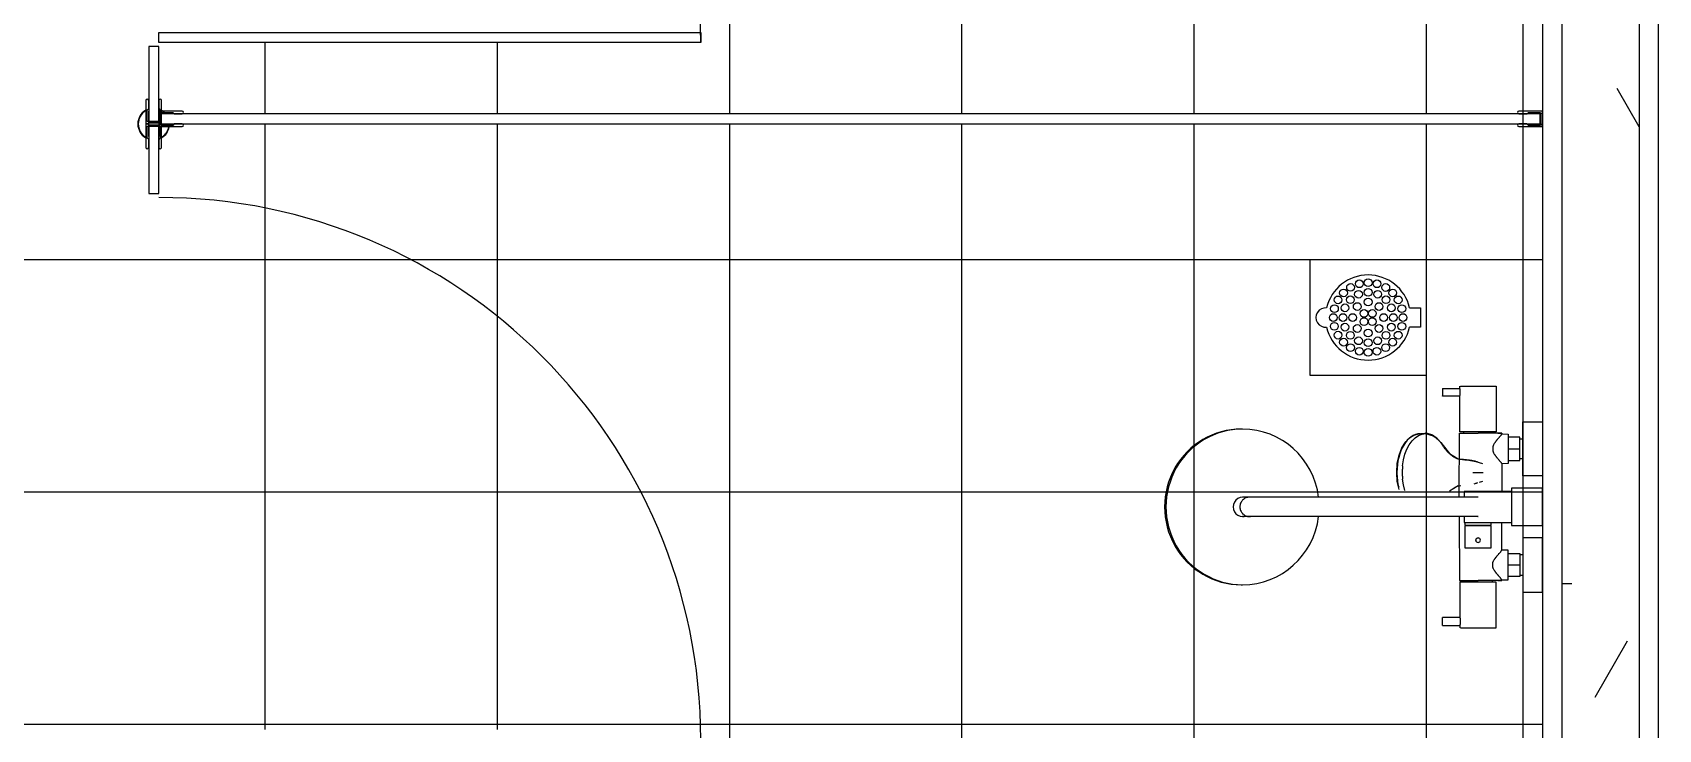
# Model space of a CAD drawing. Header units: millimetres. Extents: x -145636 to 131102, y -135903 to -7470.
# Drawn here: x 25695 to 27795, y -20930 to -20030 of the extents above; entities that cross this region are included whole.
import ezdxf

# ---------------------------------------------------------------- set-up
doc = ezdxf.new("R2010")
doc.units = ezdxf.units.MM
doc.layers.add('M_ARCHI', color=8, linetype='Continuous')

# ---------------------------------------------------------------- blocks, each defined once
blk = doc.blocks.new('RF Archi 21.10.2024')
at = {"layer": 'M_ARCHI', "color": 8}
for p, q in [((-138786, -25375.2), (-138786, -138101)), ((-138636, -33978.5), (-138636, -41228.5)), ((-138636, -33978.5), (-138636, -41228.5)), ((-138611, -41228.5), (-138611, -33978.5)), ((-138736, -34728.5), (-138736, -38053.5)), ((-138761, -34753.5), (-138761, -38053.5)), ((-140548, -36453.5), (-140561, -36453.5)), ((-140561, -36453.5), (-140561, -36550.5)), ((-140548, -36435.5), (-139848, -36435.5)), ((-140548, -36448.5), (-140548, -36435.5)), ((-139848, -36448.5), (-140548, -36448.5)), ((-140548, -36550.5), (-140548, -36453.5)), ((-139848, -36435.5), (-139848, -36448.5)), ((-140569, -36539.7), (-140569.5, -36540.3)), ((-140569, -36539.7), (-140569.5, -36540.3)), ((-140568.4, -36539.1), (-140569, -36539.7)), ((-140568.4, -36539.1), (-140569, -36539.7)), ((-140567.9, -36538.6), (-140568.4, -36539.1)), ((-140567.9, -36538.6), (-140568.4, -36539.1)), ((-140567.3, -36538.1), (-140567.9, -36538.6)), ((-140567.3, -36538.1), (-140567.9, -36538.6)), ((-140566.6, -36537.6), (-140567.3, -36538.1)), ((-140566.6, -36537.6), (-140567.3, -36538.1)), ((-140566, -36537.1), (-140566.6, -36537.6)), ((-140566, -36537.1), (-140566.6, -36537.6)), ((-140565.3, -36536.6), (-140566, -36537.1)), ((-140565.3, -36536.6), (-140566, -36537.1)), ((-140564.6, -36536.2), (-140565.3, -36536.6)), ((-140564.6, -36536.2), (-140565.3, -36536.6)), ((-140564.5, -36523.2), (-140564.5, -36553.5)), ((-140562.5, -36535.1), (-140563.2, -36535.5)), ((-140562.5, -36535.1), (-140563.2, -36535.5)), ((-140563, -36535.5), (-140561, -36533.5)), ((-140563, -36550.5), (-140563, -36535.5)), ((-140561.8, -36534.8), (-140562.5, -36535.1)), ((-140561.8, -36534.8), (-140562.5, -36535.1)), ((-140561, -36534.6), (-140561.8, -36534.8)), ((-140561, -36534.6), (-140561.8, -36534.8)), ((-140561, -36533.5), (-140561, -36523.2)), ((-140548, -36523.2), (-140548, -36533.5)), ((-140548, -36533.5), (-140546, -36535.5)), ((-140547.3, -36534.8), (-140548, -36534.6)), ((-140547.3, -36534.8), (-140548, -36534.6)), ((-140517.8, -36537), (-140548, -36537)), ((-140548, -36537), (-140548, -36538.5)), ((-140548, -36538.5), (-140546.5, -36540.5)), ((-140546.5, -36535.1), (-140547.3, -36534.8)), ((-140546.5, -36535.1), (-140547.3, -36534.8)), ((-140545.8, -36535.5), (-140546.5, -36535.1)), ((-140545.8, -36535.5), (-140546.5, -36535.1)), ((-140546, -36535.5), (-140546, -36550.5)), ((-140545, -36555.5), (-140545, -36538.5)), ((-140545, -36538.5), (-140530, -36538.5)), ((-140544.5, -36553.5), (-140544.5, -36523.2)), ((-140543.7, -36536.6), (-140544.4, -36536.2)), ((-140543.7, -36536.6), (-140544.4, -36536.2)), ((-140543, -36537.1), (-140543.7, -36536.6)), ((-140543, -36537.1), (-140543.7, -36536.6)), ((-140541.2, -36538.6), (-140541.8, -36538.1)), ((-140541.2, -36538.6), (-140541.8, -36538.1)), ((-140540.6, -36539.1), (-140541.2, -36538.6)), ((-140540.6, -36539.1), (-140541.2, -36538.6)), ((-140540, -36539.7), (-140540.6, -36539.1)), ((-140540, -36539.7), (-140540.6, -36539.1)), ((-140539.5, -36540.3), (-140540, -36539.7)), ((-140539.5, -36540.3), (-140540, -36539.7)), ((-140530, -36538.5), (-140528, -36540.5)), ((-138761, -36537), (-138791.3, -36537)), ((-138781, -36540.5), (-138779, -36538.5)), ((-138779, -36538.5), (-138764, -36538.5)), ((-138764, -36538.5), (-138764, -36555.5)), ((-138762.5, -36540.5), (-138761, -36538.5)), ((-138761, -36538.5), (-138761, -36537)), ((-140574.4, -36551.9), (-140574.5, -36552.7)), ((-140574.4, -36551.9), (-140574.5, -36552.7)), ((-140574.5, -36552.7), (-140574.5, -36553.5)), ((-140574.5, -36552.7), (-140574.5, -36553.5)), ((-140574.5, -36553.5), (-140574.5, -36554.3)), ((-140574.5, -36553.5), (-140574.5, -36554.3)), ((-140574.5, -36554.3), (-140574.4, -36555.1)), ((-140574.5, -36554.3), (-140574.4, -36555.1)), ((-140574.3, -36550.3), (-140574.4, -36551.1)), ((-140574.3, -36550.3), (-140574.4, -36551.1)), ((-140574.4, -36551.1), (-140574.4, -36551.9)), ((-140574.4, -36551.1), (-140574.4, -36551.9)), ((-140574.4, -36555.1), (-140574.4, -36555.9)), ((-140574.4, -36555.1), (-140574.4, -36555.9)), ((-140574.4, -36555.9), (-140574.3, -36556.7)), ((-140574.4, -36555.9), (-140574.3, -36556.7)), ((-140574.1, -36549.5), (-140574.3, -36550.3)), ((-140574.1, -36549.5), (-140574.3, -36550.3)), ((-140574.3, -36556.7), (-140574.1, -36557.4)), ((-140574.3, -36556.7), (-140574.1, -36557.4)), ((-140573.9, -36548.7), (-140574.1, -36549.5)), ((-140573.9, -36548.7), (-140574.1, -36549.5)), ((-140574.1, -36557.4), (-140573.9, -36558.2)), ((-140574.1, -36557.4), (-140573.9, -36558.2)), ((-140573.7, -36547.9), (-140573.9, -36548.7)), ((-140573.7, -36547.9), (-140573.9, -36548.7)), ((-140573.9, -36558.2), (-140573.7, -36559)), ((-140573.9, -36558.2), (-140573.7, -36559)), ((-140573.5, -36547.2), (-140573.7, -36547.9)), ((-140573.5, -36547.2), (-140573.7, -36547.9)), ((-140573.7, -36559), (-140573.5, -36559.8)), ((-140573.7, -36559), (-140573.5, -36559.8)), ((-140573.2, -36546.4), (-140573.5, -36547.2)), ((-140573.2, -36546.4), (-140573.5, -36547.2)), ((-140573.5, -36559.8), (-140573.2, -36560.5)), ((-140573.5, -36559.8), (-140573.2, -36560.5)), ((-140572.9, -36545.7), (-140573.2, -36546.4)), ((-140572.9, -36545.7), (-140573.2, -36546.4)), ((-140573.2, -36560.5), (-140572.9, -36561.3)), ((-140573.2, -36560.5), (-140572.9, -36561.3)), ((-140572.6, -36545), (-140572.9, -36545.7)), ((-140572.6, -36545), (-140572.9, -36545.7)), ((-140572.2, -36544.2), (-140572.6, -36545)), ((-140572.2, -36544.2), (-140572.6, -36545)), ((-140571.9, -36543.5), (-140572.2, -36544.2)), ((-140571.9, -36543.5), (-140572.2, -36544.2)), ((-140571.5, -36542.9), (-140571.9, -36543.5)), ((-140571.5, -36542.9), (-140571.9, -36543.5)), ((-140571, -36542.2), (-140571.5, -36542.9)), ((-140571, -36542.2), (-140571.5, -36542.9)), ((-140570.5, -36541.5), (-140571, -36542.2)), ((-140570.5, -36541.5), (-140571, -36542.2)), ((-140570.1, -36540.9), (-140570.5, -36541.5)), ((-140570.1, -36540.9), (-140570.5, -36541.5)), ((-140569.5, -36540.3), (-140570.1, -36540.9)), ((-140569.5, -36540.3), (-140570.1, -36540.9)), ((-140563, -36553.5), (-140564.5, -36553.5)), ((-140564.5, -36553.5), (-140564.5, -36583.7)), ((-140564.5, -36553.5), (-140563, -36553.5)), ((-140546, -36550.5), (-140563, -36550.5)), ((-140563, -36553.5), (-140561, -36552)), ((-140561, -36555), (-140563, -36553.5)), ((-140563, -36571.5), (-140563, -36556.5)), ((-140563, -36556.5), (-140546, -36556.5)), ((-140561, -36550.5), (-140548, -36550.5)), ((-140561, -36552), (-140548, -36552)), ((-140548, -36555), (-140561, -36555)), ((-140548, -36556.5), (-140561, -36556.5)), ((-140561, -36556.5), (-140561, -36643.5)), ((-140548, -36552), (-140546, -36553.5)), ((-140546.5, -36553.5), (-140548, -36555.5)), ((-140546, -36553.5), (-140548, -36555)), ((-140548, -36555.5), (-140548, -36557)), ((-140548, -36643.5), (-140548, -36556.5)), ((-140548, -36557), (-140517.8, -36557)), ((-140546.5, -36540.5), (-140546.5, -36553.5)), ((-140544.5, -36553.5), (-140546, -36553.5)), ((-140546, -36553.5), (-140544.5, -36553.5)), ((-140546, -36556.5), (-140546, -36571.5)), ((-138764, -36540.5), (-140545, -36540.5)), ((-140545, -36540.5), (-140545, -36553.5)), ((-140545, -36553.5), (-138764, -36553.5)), ((-140530, -36555.5), (-140545, -36555.5)), ((-140544.5, -36583.7), (-140544.5, -36553.5)), ((-140536.1, -36561.3), (-140535.8, -36560.5)), ((-140536.1, -36561.3), (-140535.8, -36560.5)), ((-140535.8, -36560.5), (-140535.5, -36559.8)), ((-140535.8, -36560.5), (-140535.5, -36559.8)), ((-140535.5, -36559.8), (-140535.3, -36559)), ((-140535.5, -36559.8), (-140535.3, -36559)), ((-140535.3, -36559), (-140535.1, -36558.2)), ((-140535.3, -36559), (-140535.1, -36558.2)), ((-140535.1, -36558.2), (-140534.9, -36557.4)), ((-140535.1, -36558.2), (-140534.9, -36557.4)), ((-140534.9, -36557.4), (-140534.8, -36556.7)), ((-140534.9, -36557.4), (-140534.8, -36556.7)), ((-140534.6, -36555.1), (-140534.5, -36554.3)), ((-140534.6, -36555.1), (-140534.5, -36554.3)), ((-140534.5, -36554.3), (-140534.5, -36553.5)), ((-140534.5, -36554.3), (-140534.5, -36553.5)), ((-140528, -36553.5), (-140530, -36555.5)), ((-140528, -36540.5), (-140517.8, -36540.5)), ((-140517.8, -36553.5), (-140528, -36553.5)), ((-138791.3, -36540.5), (-138781, -36540.5)), ((-138781, -36553.5), (-138791.3, -36553.5)), ((-138791.3, -36557), (-138761, -36557)), ((-138779, -36555.5), (-138781, -36553.5)), ((-138764, -36555.5), (-138779, -36555.5)), ((-138764, -36553.5), (-138764, -36540.5)), ((-138762.5, -36553.5), (-138762.5, -36540.5)), ((-138761, -36555.5), (-138762.5, -36553.5)), ((-138761, -36557), (-138761, -36555.5)), ((-140572.9, -36561.3), (-140572.6, -36562)), ((-140572.9, -36561.3), (-140572.6, -36562)), ((-140572.6, -36562), (-140572.2, -36562.7)), ((-140572.6, -36562), (-140572.2, -36562.7)), ((-140572.2, -36562.7), (-140571.9, -36563.4)), ((-140572.2, -36562.7), (-140571.9, -36563.4)), ((-140571.9, -36563.4), (-140571.5, -36564.1)), ((-140571.9, -36563.4), (-140571.5, -36564.1)), ((-140571.5, -36564.1), (-140571, -36564.8)), ((-140571.5, -36564.1), (-140571, -36564.8)), ((-140571, -36564.8), (-140570.5, -36565.4)), ((-140571, -36564.8), (-140570.5, -36565.4)), ((-140570.5, -36565.4), (-140570.1, -36566)), ((-140570.5, -36565.4), (-140570.1, -36566)), ((-140570.1, -36566), (-140569.5, -36566.7)), ((-140570.1, -36566), (-140569.5, -36566.7)), ((-140569.5, -36566.7), (-140569, -36567.2)), ((-140569.5, -36566.7), (-140569, -36567.2)), ((-140569, -36567.2), (-140568.4, -36567.8)), ((-140569, -36567.2), (-140568.4, -36567.8)), ((-140568.4, -36567.8), (-140567.9, -36568.4)), ((-140568.4, -36567.8), (-140567.9, -36568.4)), ((-140567.9, -36568.4), (-140567.2, -36568.9)), ((-140567.9, -36568.4), (-140567.2, -36568.9)), ((-140567.2, -36568.9), (-140566.6, -36569.4)), ((-140567.2, -36568.9), (-140566.6, -36569.4)), ((-140566.6, -36569.4), (-140566, -36569.9)), ((-140566.6, -36569.4), (-140566, -36569.9)), ((-140566, -36569.9), (-140565.3, -36570.3)), ((-140566, -36569.9), (-140565.3, -36570.3)), ((-140565.3, -36570.3), (-140564.6, -36570.7)), ((-140565.3, -36570.3), (-140564.6, -36570.7)), ((-140563.2, -36571.5), (-140562.5, -36571.8)), ((-140563.2, -36571.5), (-140562.5, -36571.8)), ((-140561, -36573.5), (-140563, -36571.5)), ((-140562.5, -36571.8), (-140561.8, -36572.1)), ((-140562.5, -36571.8), (-140561.8, -36572.1)), ((-140561.8, -36572.1), (-140561, -36572.4)), ((-140561.8, -36572.1), (-140561, -36572.4)), ((-140561, -36583.7), (-140561, -36573.5)), ((-140546, -36571.5), (-140548, -36573.5)), ((-140548, -36572.4), (-140547.3, -36572.1)), ((-140548, -36572.4), (-140547.3, -36572.1)), ((-140548, -36573.5), (-140548, -36583.7)), ((-140547.3, -36572.1), (-140546.5, -36571.8)), ((-140547.3, -36572.1), (-140546.5, -36571.8)), ((-140546.5, -36571.8), (-140545.8, -36571.5)), ((-140546.5, -36571.8), (-140545.8, -36571.5)), ((-140544.4, -36570.7), (-140543.7, -36570.3)), ((-140544.4, -36570.7), (-140543.7, -36570.3)), ((-140543.7, -36570.3), (-140543, -36569.9)), ((-140543.7, -36570.3), (-140543, -36569.9)), ((-140543, -36569.9), (-140542.4, -36569.4)), ((-140543, -36569.9), (-140542.4, -36569.4)), ((-140542.4, -36569.4), (-140541.8, -36568.9)), ((-140542.4, -36569.4), (-140541.8, -36568.9)), ((-140541.8, -36568.9), (-140541.2, -36568.4)), ((-140541.8, -36568.9), (-140541.2, -36568.4)), ((-140541.2, -36568.4), (-140540.6, -36567.8)), ((-140541.2, -36568.4), (-140540.6, -36567.8)), ((-140540.6, -36567.8), (-140540, -36567.2)), ((-140540.6, -36567.8), (-140540, -36567.2)), ((-140540, -36567.2), (-140539.5, -36566.7)), ((-140540, -36567.2), (-140539.5, -36566.7)), ((-140539.5, -36566.7), (-140539, -36566)), ((-140539.5, -36566.7), (-140539, -36566)), ((-140539, -36566), (-140538.5, -36565.4)), ((-140539, -36566), (-140538.5, -36565.4)), ((-140538.5, -36565.4), (-140538, -36564.8)), ((-140538.5, -36565.4), (-140538, -36564.8)), ((-140538, -36564.8), (-140537.6, -36564.1)), ((-140538, -36564.8), (-140537.6, -36564.1)), ((-140537.6, -36564.1), (-140537.1, -36563.4)), ((-140537.6, -36564.1), (-140537.1, -36563.4)), ((-140537.1, -36563.4), (-140536.8, -36562.7)), ((-140537.1, -36563.4), (-140536.8, -36562.7)), ((-140536.8, -36562.7), (-140536.4, -36562)), ((-140536.8, -36562.7), (-140536.4, -36562)), ((-140536.4, -36562), (-140536.1, -36561.3)), ((-140536.4, -36562), (-140536.1, -36561.3)), ((-140561, -36643.5), (-140548, -36643.5)), ((-139061, -36878.5), (-139061, -36728.5)), ((-139061, -36728.5), (-138911, -36728.5)), ((-139061, -36878.5), (-139061, -36728.5)), ((-139061, -36728.5), (-138911, -36728.5)), ((-138911, -36728.5), (-138911, -36878.5)), ((-138911, -36728.5), (-138911, -36878.5)), ((-138932.4, -36791), (-138918.5, -36791)), ((-138918.5, -36791), (-138918.5, -36816)), ((-138918.5, -36816), (-138932.4, -36816)), ((-138911, -36878.5), (-139061, -36878.5)), ((-138911, -36878.5), (-139061, -36878.5)), ((-138890, -36895), (-138890, -36905)), ((-138890, -36895.1), (-138890, -36895)), ((-138890, -36895), (-138890, -36895.1)), ((-138890, -36895.1), (-138890, -36895)), ((-138890, -36895), (-138867.5, -36895)), ((-138867.5, -36895), (-138867.5, -36892)), ((-138866.7, -36892), (-138844, -36892)), ((-138844, -36892), (-138820.5, -36892)), ((-138820.5, -36892), (-138820.5, -36951)), ((-138890, -36905), (-138890, -36904.8)), ((-138890, -36904.8), (-138890, -36905)), ((-138890, -36905), (-138890, -36904.8)), ((-138867.5, -36905), (-138890, -36905)), ((-138867.5, -36951), (-138867.5, -36905)), ((-138786, -37008), (-138786, -36938)), ((-138786, -36938), (-138761, -36938)), ((-138761, -36938), (-138761, -37008)), ((-139148.1, -36947.5), (-139149.9, -36947.5)), ((-138937.6, -36964.3), (-138932.4, -36958.8)), ((-138936.7, -36963.4), (-138932.9, -36959.4)), ((-138932.4, -36958.8), (-138926.9, -36955.3)), ((-138929.3, -36962.7), (-138925.3, -36958.7)), ((-138926.9, -36955.3), (-138920.6, -36953.6)), ((-138925.3, -36958.7), (-138920.9, -36955.7)), ((-138920.9, -36955.7), (-138916.4, -36953.9)), ((-138920.6, -36953.6), (-138920.3, -36953.5)), ((-138920.3, -36953.5), (-138912.8, -36953)), ((-138918.7, -36953.5), (-138917.4, -36953.4)), ((-138917.4, -36953.4), (-138916.1, -36953.2)), ((-138916.4, -36953.9), (-138911.7, -36953.3)), ((-138916.1, -36953.2), (-138914.8, -36953.2)), ((-138914.8, -36953.2), (-138913.5, -36953.1)), ((-138913.5, -36953.1), (-138912.2, -36953)), ((-138912.2, -36953), (-138907.9, -36953.5)), ((-138911.7, -36953.3), (-138900.7, -36956.7)), ((-138907.9, -36953.5), (-138903.8, -36954.9)), ((-138903.8, -36954.9), (-138898, -36958.7)), ((-138900.7, -36956.7), (-138891.9, -36965)), ((-138898, -36958.7), (-138891.9, -36965)), ((-138868.3, -37035.5), (-138868, -36953)), ((-138868, -36953), (-138844, -36953)), ((-138844, -36951), (-138867.5, -36951)), ((-138862.5, -36953), (-138862.5, -36951)), ((-138820.5, -36951), (-138844, -36951)), ((-138825.5, -36951), (-138825.5, -36953)), ((-138813.5, -36953), (-138813.5, -36953.8)), ((-138813.5, -36953.8), (-138805, -36954)), ((-138805, -36954), (-138805, -36992)), ((-138790, -36958), (-138805, -36958)), ((-138790, -36973), (-138790, -36958)), ((-138790, -36960), (-138786, -36960)), ((-138946.2, -36982.3), (-138943.3, -36974.3)), ((-138945.9, -36981.2), (-138942.3, -36971.9)), ((-138943.3, -36974.3), (-138941.2, -36970)), ((-138942.3, -36971.9), (-138937.6, -36964.3)), ((-138940.3, -36987.2), (-138938.5, -36980.1)), ((-138938.9, -36966.2), (-138936.7, -36963.4)), ((-138938.5, -36980.1), (-138936, -36973.5)), ((-138936, -36973.5), (-138932.9, -36967.7)), ((-138932.9, -36967.7), (-138929.3, -36962.7)), ((-138891.9, -36965), (-138890.8, -36966.5)), ((-138891.9, -36965), (-138886, -36972.7)), ((-138890.8, -36966.5), (-138880.8, -36979)), ((-138886, -36972.7), (-138884.6, -36974.5)), ((-138884.6, -36974.5), (-138882.8, -36976.7)), ((-138882.8, -36976.7), (-138881.3, -36978.3)), ((-138881.3, -36978.3), (-138877.6, -36981.7)), ((-138880.8, -36979), (-138869.6, -36986.1)), ((-138805, -36973), (-138790, -36973)), ((-138790, -36988), (-138790, -36973)), ((-138949.1, -37003.5), (-138947.6, -36988.1)), ((-138949.1, -37003.5), (-138948.3, -36992)), ((-138948.3, -36992), (-138945.9, -36981.2)), ((-138947.6, -36988.1), (-138946.9, -36985.1)), ((-138941.5, -36994.8), (-138940.3, -36987.2)), ((-138877.6, -36981.7), (-138876.8, -36982.3)), ((-138876.8, -36982.3), (-138875.4, -36983.3)), ((-138875.4, -36983.3), (-138871.6, -36985.3)), ((-138871.6, -36985.3), (-138867.7, -36986.4)), ((-138869.6, -36986.1), (-138861.3, -36987.1)), ((-138867.7, -36986.4), (-138858.2, -36987.4)), ((-138861.3, -36987.1), (-138855.5, -36987.7)), ((-138858.2, -36987.4), (-138846.8, -36989.2)), ((-138855.5, -36987.7), (-138851.3, -36988.3)), ((-138851.3, -36988.3), (-138848.2, -36988.9)), ((-138848.2, -36988.9), (-138846, -36989.4)), ((-138846.8, -36989.2), (-138838.4, -36991.9)), ((-138846, -36989.4), (-138844.6, -36989.9)), ((-138805, -36992), (-138813.5, -36992.2)), ((-138813.5, -36992.2), (-138813.5, -37028.1)), ((-138805, -36988), (-138790, -36988)), ((-138786, -36986), (-138790, -36986)), ((-138947.6, -37018.8), (-138949.1, -37003.5)), ((-138948.3, -37015), (-138949.1, -37003.5)), ((-138945.9, -37025.7), (-138948.3, -37015)), ((-138946.9, -37021.9), (-138947.6, -37018.8)), ((-138940.3, -37019.7), (-138941.5, -37012.2)), ((-138938.5, -37026.8), (-138940.3, -37019.7)), ((-138869.6, -37020.9), (-138880.8, -37027.9)), ((-138876.8, -37024.6), (-138873.6, -37022.6)), ((-138873.6, -37022.6), (-138870.8, -37021.3)), ((-138870.8, -37021.3), (-138866.4, -37020.3)), ((-138850.9, -37003.5), (-138850.8, -37003.5)), ((-138850.8, -37003.5), (-138842.2, -37003.5)), ((-138846, -37017.5), (-138848.2, -37018.1)), ((-138844.6, -37017), (-138846, -37017.5)), ((-138838.4, -37015), (-138842.4, -37016.5)), ((-138842.2, -37003.5), (-138837.4, -37003.5)), ((-138761, -37008), (-138786, -37008)), ((-139139.4, -37035.5), (-139148.1, -37035.5)), ((-139138.8, -37035.5), (-139139.4, -37035.5)), ((-139139.4, -37035.5), (-139139.4, -37035.5)), ((-139138.2, -37035.5), (-139138.8, -37035.5)), ((-139137.5, -37035.5), (-139138.2, -37035.5)), ((-139136.7, -37035.5), (-139137.5, -37035.5)), ((-139135.9, -37035.5), (-139136.7, -37035.5)), ((-139134.9, -37035.5), (-139135.9, -37035.5)), ((-139133.9, -37035.5), (-139134.9, -37035.5)), ((-139132.9, -37035.5), (-139133.9, -37035.5)), ((-139131.7, -37035.5), (-139132.9, -37035.5)), ((-139130.5, -37035.5), (-139131.7, -37035.5)), ((-139129.3, -37035.5), (-139130.5, -37035.5)), ((-139127.9, -37035.5), (-139129.3, -37035.5)), ((-139126.6, -37035.5), (-139127.9, -37035.5)), ((-139125.1, -37035.5), (-139126.6, -37035.5)), ((-139123.6, -37035.5), (-139125.1, -37035.5)), ((-139122, -37035.5), (-139123.6, -37035.5)), ((-139120.4, -37035.5), (-139122, -37035.5)), ((-139118.8, -37035.5), (-139120.4, -37035.5)), ((-139117.1, -37035.5), (-139118.8, -37035.5)), ((-139115.3, -37035.5), (-139117.1, -37035.5)), ((-139113.5, -37035.5), (-139115.3, -37035.5)), ((-139111.7, -37035.5), (-139113.5, -37035.5)), ((-139109.8, -37035.5), (-139111.7, -37035.5)), ((-139108, -37035.5), (-139109.8, -37035.5)), ((-139106, -37035.5), (-139108, -37035.5)), ((-139104.1, -37035.5), (-139106, -37035.5)), ((-139102.1, -37035.5), (-139104.1, -37035.5)), ((-139100.1, -37035.5), (-139102.1, -37035.5)), ((-139098.1, -37035.5), (-139100.1, -37035.5)), ((-139096.1, -37035.5), (-139098.1, -37035.5)), ((-139094.1, -37035.5), (-139096.1, -37035.5)), ((-139092, -37035.5), (-139094.1, -37035.5)), ((-139090, -37035.5), (-139092, -37035.5)), ((-138894, -37035.5), (-139090, -37035.5)), ((-138893.5, -37035.5), (-138894, -37035.5)), ((-138891.5, -37035.5), (-138893.5, -37035.5)), ((-138889.5, -37035.5), (-138891.5, -37035.5)), ((-138887.5, -37035.5), (-138889.5, -37035.5)), ((-138885.5, -37035.5), (-138887.5, -37035.5)), ((-138883.5, -37035.5), (-138885.5, -37035.5)), ((-138881.6, -37035.5), (-138883.5, -37035.5)), ((-138879.7, -37035.5), (-138881.6, -37035.5)), ((-138877.8, -37035.5), (-138879.7, -37035.5)), ((-138875.9, -37035.5), (-138877.8, -37035.5)), ((-138874, -37035.5), (-138875.9, -37035.5)), ((-138872.2, -37035.5), (-138874, -37035.5)), ((-138870.4, -37035.5), (-138872.2, -37035.5)), ((-138868.7, -37035.5), (-138870.4, -37035.5)), ((-138867, -37035.5), (-138868.7, -37035.5)), ((-138865.3, -37035.5), (-138867, -37035.5)), ((-138863.7, -37035.5), (-138865.3, -37035.5)), ((-138862.1, -37035.5), (-138863.7, -37035.5)), ((-138860.6, -37035.5), (-138862.1, -37035.5)), ((-138801, -37028), (-138862, -37028)), ((-138862, -37028), (-138862, -37035.4)), ((-138859.2, -37035.5), (-138860.6, -37035.5)), ((-138857.8, -37035.5), (-138859.2, -37035.5)), ((-138856.4, -37035.5), (-138857.8, -37035.5)), ((-138855.1, -37035.5), (-138856.4, -37035.5)), ((-138853.9, -37035.5), (-138855.1, -37035.5)), ((-138852.7, -37035.5), (-138853.9, -37035.5)), ((-138851.6, -37035.5), (-138852.7, -37035.5)), ((-138850.6, -37035.5), (-138851.6, -37035.5)), ((-138849.7, -37035.5), (-138850.6, -37035.5)), ((-138848.8, -37035.5), (-138849.7, -37035.5)), ((-138848, -37035.5), (-138848.8, -37035.5)), ((-138847.2, -37035.5), (-138848, -37035.5)), ((-138846.5, -37035.5), (-138847.2, -37035.5)), ((-138846, -37035.5), (-138846.5, -37035.5)), ((-138845.4, -37035.5), (-138846, -37035.5)), ((-138845, -37035.5), (-138845.4, -37035.5)), ((-138844.6, -37035.5), (-138845, -37035.5)), ((-138844.4, -37035.5), (-138844.6, -37035.5)), ((-138844.2, -37035.5), (-138844.4, -37035.5)), ((-138844, -37035.5), (-138844.2, -37035.5)), ((-138844, -37035.5), (-138844, -37035.5)), ((-138801, -37024), (-138801, -37072)), ((-138761, -37024), (-138801, -37024)), ((-138761, -37072), (-138761, -37024)), ((-139139.4, -37060.5), (-139148.1, -37060.5)), ((-139138.9, -37060.5), (-139139.4, -37060.5)), ((-139138.3, -37060.5), (-139138.9, -37060.5)), ((-139137.6, -37060.5), (-139138.3, -37060.5)), ((-139136.8, -37060.5), (-139137.6, -37060.5)), ((-139136, -37060.5), (-139136.8, -37060.5)), ((-139135.1, -37060.5), (-139136, -37060.5)), ((-139134.1, -37060.5), (-139135.1, -37060.5)), ((-139133.1, -37060.5), (-139134.1, -37060.5)), ((-139131.9, -37060.5), (-139133.1, -37060.5)), ((-139130.7, -37060.5), (-139131.9, -37060.5)), ((-139129.5, -37060.5), (-139130.7, -37060.5)), ((-139128.2, -37060.5), (-139129.5, -37060.5)), ((-139126.8, -37060.5), (-139128.2, -37060.5)), ((-139125.3, -37060.5), (-139126.8, -37060.5)), ((-139123.8, -37060.5), (-139125.3, -37060.5)), ((-139122.3, -37060.5), (-139123.8, -37060.5)), ((-139120.7, -37060.5), (-139122.3, -37060.5)), ((-139119, -37060.5), (-139120.7, -37060.5)), ((-139117.3, -37060.5), (-139119, -37060.5)), ((-139115.6, -37060.5), (-139117.3, -37060.5)), ((-139113.8, -37060.5), (-139115.6, -37060.5)), ((-139112, -37060.5), (-139113.8, -37060.5)), ((-139110.1, -37060.5), (-139112, -37060.5)), ((-139108.3, -37060.5), (-139110.1, -37060.5)), ((-139106.3, -37060.5), (-139108.3, -37060.5)), ((-139104.4, -37060.5), (-139106.3, -37060.5)), ((-139102.4, -37060.5), (-139104.4, -37060.5)), ((-139100.4, -37060.5), (-139102.4, -37060.5)), ((-139098.4, -37060.5), (-139100.4, -37060.5)), ((-139096.4, -37060.5), (-139098.4, -37060.5)), ((-139094.4, -37060.5), (-139096.4, -37060.5)), ((-139092.4, -37060.5), (-139094.4, -37060.5)), ((-139090.3, -37060.5), (-139092.4, -37060.5)), ((-139090, -37060.5), (-139090.3, -37060.5)), ((-138894, -37060.5), (-139090, -37060.5)), ((-138892, -37060.5), (-138894, -37060.5)), ((-138890, -37060.5), (-138892, -37060.5)), ((-138888, -37060.5), (-138890, -37060.5)), ((-138886, -37060.5), (-138888, -37060.5)), ((-138884.1, -37060.5), (-138886, -37060.5)), ((-138882.1, -37060.5), (-138884.1, -37060.5)), ((-138880.2, -37060.5), (-138882.1, -37060.5)), ((-138878.3, -37060.5), (-138880.2, -37060.5)), ((-138876.4, -37060.5), (-138878.3, -37060.5)), ((-138874.5, -37060.5), (-138876.4, -37060.5)), ((-138872.7, -37060.5), (-138874.5, -37060.5)), ((-138870.9, -37060.5), (-138872.7, -37060.5)), ((-138869.2, -37060.5), (-138870.9, -37060.5)), ((-138867.4, -37060.5), (-138869.2, -37060.5)), ((-138868.3, -37060.5), (-138868, -37143)), ((-138865.8, -37060.5), (-138867.4, -37060.5)), ((-138864.1, -37060.5), (-138865.8, -37060.5)), ((-138862.6, -37060.5), (-138864.1, -37060.5)), ((-138861, -37060.5), (-138862.6, -37060.5)), ((-138862, -37060.6), (-138862, -37068)), ((-138859.6, -37060.5), (-138861, -37060.5)), ((-138858.1, -37060.5), (-138859.6, -37060.5)), ((-138856.8, -37060.5), (-138858.1, -37060.5)), ((-138855.5, -37060.5), (-138856.8, -37060.5)), ((-138854.2, -37060.5), (-138855.5, -37060.5)), ((-138853, -37060.5), (-138854.2, -37060.5)), ((-138851.9, -37060.5), (-138853, -37060.5)), ((-138850.9, -37060.5), (-138851.9, -37060.5)), ((-138849.9, -37060.5), (-138850.9, -37060.5)), ((-138849, -37060.5), (-138849.9, -37060.5)), ((-138848.2, -37060.5), (-138849, -37060.5)), ((-138847.4, -37060.5), (-138848.2, -37060.5)), ((-138846.7, -37060.5), (-138847.4, -37060.5)), ((-138846.1, -37060.5), (-138846.7, -37060.5)), ((-138845.6, -37060.5), (-138846.1, -37060.5)), ((-138845.1, -37060.5), (-138845.6, -37060.5)), ((-138844.7, -37060.5), (-138845.1, -37060.5)), ((-138844.4, -37060.5), (-138844.7, -37060.5)), ((-138844.4, -37060.5), (-138844.2, -37060.5)), ((-138844.2, -37060.5), (-138844.4, -37060.5)), ((-138844.2, -37060.5), (-138844.1, -37060.5)), ((-138844.1, -37060.5), (-138844.2, -37060.5)), ((-138844.1, -37060.5), (-138844, -37060.5)), ((-138844, -37060.5), (-138844.1, -37060.5)), ((-138862, -37068), (-138801, -37068)), ((-138861, -37068), (-138861, -37071.5)), ((-138861, -37071.5), (-138844, -37071.5)), ((-138844, -37072.5), (-138861, -37072.5)), ((-138861, -37072.5), (-138861, -37101)), ((-138859, -37071.5), (-138859, -37072.5)), ((-138844, -37071.5), (-138827, -37071.5)), ((-138827, -37072.5), (-138844, -37072.5)), ((-138829, -37072.5), (-138829, -37071.5)), ((-138827, -37071.5), (-138827, -37068)), ((-138827, -37101), (-138827, -37072.5)), ((-138813.5, -37103.8), (-138813.5, -37067.8)), ((-138801, -37072), (-138761, -37072)), ((-138861, -37101), (-138844, -37101)), ((-138844, -37101), (-138827, -37101)), ((-138805, -37104), (-138813.5, -37103.8)), ((-138805, -37142), (-138805, -37104)), ((-138786, -37088), (-138786, -37158)), ((-138761, -37088), (-138786, -37088)), ((-138761, -37158), (-138761, -37088)), ((-138805, -37108), (-138790, -37108)), ((-138805, -37123), (-138790, -37123)), ((-138790, -37108), (-138790, -37123)), ((-138786, -37110), (-138790, -37110)), ((-138790, -37123), (-138790, -37138)), ((-139149.9, -37148.5), (-139148.1, -37148.5)), ((-138868, -37143), (-138844, -37143)), ((-138844, -37145), (-138867.5, -37145)), ((-138867.5, -37145), (-138867.5, -37191)), ((-138862.5, -37143), (-138862.5, -37145)), ((-138820.5, -37145), (-138844, -37145)), ((-138825.5, -37145), (-138825.5, -37143)), ((-138820.5, -37204), (-138820.5, -37145)), ((-138813.5, -37142.2), (-138805, -37142)), ((-138813.5, -37143), (-138813.5, -37142.2)), ((-138790, -37138), (-138805, -37138)), ((-138790, -37136), (-138786, -37136)), ((-138786, -37158), (-138761, -37158)), ((-138890, -37201), (-138890, -37191)), ((-138890, -37191), (-138890, -37191.1)), ((-138890, -37191.1), (-138890, -37191)), ((-138867.5, -37191), (-138890, -37191)), ((-138890, -37191), (-138890, -37191.1)), ((-138890, -37200.8), (-138890, -37201)), ((-138890, -37201), (-138890, -37200.8)), ((-138890, -37200.8), (-138890, -37201)), ((-138890, -37201), (-138867.5, -37201)), ((-138867.5, -37201), (-138867.5, -37204)), ((-138866.7, -37204), (-138844, -37204)), ((-138844, -37204), (-138820.5, -37204))]:
    blk.add_line(p, q, dxfattribs=at)
at = {"layer": 'M_ARCHI', "color": 8, "linetype": 'Continuous'}
for p, q in [((-139811, -35653.5), (-139811, -36540.5)), ((-139511, -35653.5), (-139511, -36540.5)), ((-139211, -35653.5), (-139211, -36540.5)), ((-138911, -35978.5), (-138911, -36540.5)), ((-140411, -36448.5), (-140411, -36540.5)), ((-140111, -36448.5), (-140111, -36540.5)), ((-138636, -36557.1), (-138664.5, -36507.7)), ((-140411, -36553.5), (-140411, -37335.5)), ((-140111, -36553.5), (-140111, -37335.5)), ((-139811, -36553.5), (-139811, -37440.5)), ((-139511, -36553.5), (-139511, -37440.5)), ((-139211, -36553.5), (-139211, -37440.5)), ((-138911, -36553.5), (-138911, -36728.5)), ((-142311, -36728.5), (-138761, -36728.5)), ((-138911, -36878.5), (-138911, -37440.5)), ((-142311, -37028.5), (-138761, -37028.5)), ((-138736, -37147.1), (-138722.8, -37147.1)), ((-138651.3, -37221.5), (-138693.2, -37294.1)), ((-142311, -37328.5), (-138761, -37328.5))]:
    blk.add_line(p, q, dxfattribs=at)
at = {"layer": 'M_ARCHI', "color": 8}
for centre in [(-139017.8, -36771.7), (-139008.7, -36764.6), (-138998.4, -36773.4), (-138997.3, -36759.9), (-138986, -36758.5), (-138986, -36771), (-138974.6, -36759.9), (-138973.6, -36773.4), (-138963.2, -36764.7), (-138954.2, -36771.7), (-139029.5, -36792.1), (-139024.8, -36780.7), (-139016, -36791), (-139009, -36780.5), (-139000.1, -36789.3), (-138986, -36783.5), (-138971.9, -36789.3), (-138963, -36780.5), (-138956, -36791), (-138947.2, -36780.7), (-138942.5, -36792.1), (-139031, -36803.5), (-139029.6, -36814.8), (-139018.5, -36803.5), (-139016, -36815.9), (-139006, -36803.5), (-139000.1, -36817.6), (-138991.3, -36798.2), (-138991.3, -36808.8), (-138980.7, -36798.2), (-138980.7, -36808.8), (-138971.9, -36817.6), (-138966, -36803.5), (-138956, -36815.9), (-138953.5, -36803.5), (-138942.5, -36814.9), (-138941, -36803.5), (-139024.8, -36826.2), (-139017.8, -36835.3), (-139009, -36826.5), (-138998.4, -36833.5), (-138986, -36823.5), (-138986, -36836), (-138973.6, -36833.5), (-138963, -36826.5), (-138954.2, -36835.3), (-138947.2, -36826.3), (-139008.8, -36842.3), (-138997.4, -36847), (-138986, -36848.5), (-138974.7, -36847), (-138963.3, -36842.3)]:
    blk.add_circle(centre, 5, dxfattribs=at)
for centre, radius, start, end in [((-140548, -36448.5), 700, 0, 90), ((-140554.5, -36553.5), 20.5, 121.0437, 180), ((-140554.5, -36553.5), 20.5, 121.0437, 180), ((-140554.5, -36553.5), 20, 121.7857, 180), ((-140554.5, -36553.5), 20, 121.8198, 180), ((-140554.5, -36553.5), 20, 121.7857, 180), ((-140554.5, -36553.5), 20, 121.8198, 180), ((-140562.8, -36523.2), 1.75, 90, 180), ((-140562.8, -36523.2), 1.75, 0, 90), ((-140546.3, -36523.2), 1.75, 90, 180), ((-140546.3, -36523.2), 1.75, 0, 90), ((-140554.5, -36553.5), 20, 45, 58.1802), ((-140554.5, -36553.5), 20, 45, 58.1802), ((-140554.5, -36553.5), 20.5, 45, 57.5534), ((-140554.5, -36553.5), 20.5, 45, 57.5534), ((-140517.8, -36538.7), 1.75, 0, 90), ((-140517.8, -36538.7), 1.75, 270, 0), ((-138791.3, -36538.7), 1.75, 90, 180), ((-138791.3, -36538.7), 1.75, 180, 270), ((-140554.5, -36553.5), 20.5, 180, 238.9563), ((-140554.5, -36553.5), 20.5, 180, 238.9563), ((-140554.5, -36553.5), 20, 180, 239.2167), ((-140554.5, -36553.5), 20, 180, 238.1802), ((-140554.5, -36553.5), 20, 180, 239.2167), ((-140554.5, -36553.5), 20, 180, 238.1802), ((-140554.5, -36553.5), 20, 301.7857, 349.4055), ((-140554.5, -36553.5), 20, 301.7857, 349.4055), ((-140554.5, -36553.5), 20, 301.8198, 348.8631), ((-140554.5, -36553.5), 20, 301.8198, 348.8631), ((-140554.5, -36553.5), 20.5, 301.0437, 349.1347), ((-140554.5, -36553.5), 20.5, 301.0437, 349.1347), ((-140517.8, -36555.2), 1.75, 0, 90), ((-140517.8, -36555.2), 1.75, 270, 0), ((-138791.3, -36555.2), 1.75, 90, 180), ((-138791.3, -36555.2), 1.75, 180, 270), ((-140562.8, -36583.7), 1.75, 180, 270), ((-140562.8, -36583.7), 1.75, 270, 0), ((-140546.3, -36583.7), 1.75, 180, 270), ((-140546.3, -36583.7), 1.75, 270, 0), ((-140548, -37348.5), 700, 0, 90), ((-138986, -36803.5), 55, 13.1366, 166.95), ((-139041, -36803.5), 12.5, 83.475, 276.525), ((-138986, -36803.5), 55, 193.05, 346.8634), ((-138844, -37091), 3, 90, 270), ((-138844, -37091), 3, 270, 90)]:
    blk.add_arc(centre, radius, start, end, dxfattribs=at)
for centre, major_axis, ratio, start_param, end_param in [((-139149.9, -37048), (0, 100.5), 0.984808, 0, 3.141593), ((-139148.1, -37048), (0, 100.5), 0.984808, 0, 3.141593), ((-139148.1, -37048), (0, 100.5), 0.984808, 4.838199, 6.283185), ((-138918.7, -37003.5), (0, 50), 0.603332, 0, 1.570796), ((-138918.7, -37003.5), (0, 50), 0.603332, 1.570796, 1.963495), ((-139148.1, -37048), (0, 12.5), 0.984808, 0, 3.141593), ((-139148.1, -37048), (0, 12.5), 0.984808, 6.132198, 6.283185), ((-139148.1, -37048), (0, 12.5), 0.984808, 3.141593, 3.29258), ((-139148.1, -37048), (0, 100.5), 0.984808, 3.141593, 4.586579)]:
    blk.add_ellipse(centre, major_axis=major_axis, ratio=ratio, start_param=start_param, end_param=end_param, dxfattribs=at)
for points in [[(-140561, -36553.5), (-140561, -36551.8), (-140561, -36548.6), (-140561, -36543.9), (-140561, -36539.9), (-140561, -36537.9), (-140561, -36537.1)], [(-140561, -36553.5), (-140561, -36551.8), (-140561, -36548.6), (-140561, -36543.9), (-140561, -36539.9), (-140561, -36537.9), (-140561, -36537.1)], [(-140548, -36537.1), (-140548, -36537.9), (-140548, -36539.9), (-140548, -36543.9), (-140548, -36548.6), (-140548, -36551.8), (-140548, -36553.5)], [(-140548, -36537.1), (-140548, -36537.9), (-140548, -36539.9), (-140548, -36543.9), (-140548, -36548.6), (-140548, -36551.8), (-140548, -36553.5)], [(-140561, -36569.9), (-140561, -36569), (-140561, -36567), (-140561, -36563.1), (-140561, -36558.3), (-140561, -36555.1), (-140561, -36553.5)], [(-140561, -36569.9), (-140561, -36569), (-140561, -36567), (-140561, -36563.1), (-140561, -36558.3), (-140561, -36555.1), (-140561, -36553.5)], [(-140548, -36553.5), (-140548, -36555.1), (-140548, -36558.3), (-140548, -36563.1), (-140548, -36567), (-140548, -36569), (-140548, -36569.9)], [(-140548, -36553.5), (-140548, -36555.1), (-140548, -36558.3), (-140548, -36563.1), (-140548, -36567), (-140548, -36569), (-140548, -36569.9)], [(-138813.6, -36953), (-138813.6, -36953), (-138813.5, -36953), (-138813.5, -36953)], [(-138813.5, -36953), (-138813.5, -36953), (-138813.6, -36953), (-138813.6, -36953)], [(-138948.9, -37003.5), (-138949, -37003.5), (-138949, -37003.5), (-138949, -37003.5)], [(-138948.9, -37003.5), (-138949, -37003.5), (-138949, -37003.5), (-138949, -37003.5)], [(-138948.9, -37003.5), (-138948.9, -37003.5), (-138948.9, -37003.5), (-138948.9, -37003.5)], [(-138948.9, -37003.5), (-138948.9, -37003.5), (-138948.9, -37003.5), (-138948.9, -37003.5)], [(-138848.9, -37018.1), (-138848, -37017.9), (-138846.6, -37017.5), (-138845.6, -37017.2), (-138845.3, -37017)], [(-139139.4, -37035.5), (-139141, -37035.5), (-139144.2, -37036.1), (-139148.3, -37038.9), (-139151, -37043.1), (-139152, -37048), (-139151, -37052.9), (-139148.3, -37057), (-139144.2, -37059.8), (-139141, -37060.5), (-139139.4, -37060.5)], [(-139137.8, -37035.6), (-139138.3, -37035.5), (-139138.9, -37035.5), (-139139.4, -37035.5)], [(-139139.4, -37060.5), (-139138.9, -37060.5), (-139138.3, -37060.4), (-139137.8, -37060.4)], [(-138845, -37088.2), (-138844.7, -37088), (-138844.4, -37088), (-138844, -37088)], [(-138844, -37088), (-138843.8, -37088), (-138843.5, -37088), (-138843.1, -37088.1), (-138843, -37088.2)], [(-138813.6, -37143), (-138813.6, -37143), (-138813.5, -37143), (-138813.5, -37143)], [(-138813.5, -37143), (-138813.5, -37143), (-138813.6, -37143), (-138813.6, -37143)]]:
    blk.add_open_spline(points, degree=3, dxfattribs=at)
for points, knots in [([(-138867.5, -36905), (-138867.5, -36905), (-138867.5, -36904.9), (-138867.4, -36904.7), (-138867.4, -36904.3), (-138867.3, -36903.8), (-138867.2, -36903.2), (-138867.1, -36902.5), (-138867, -36901.7), (-138867, -36900.8), (-138867, -36899.9), (-138867, -36899.2), (-138867, -36898.5), (-138867.1, -36897.6), (-138867.2, -36896.7), (-138867.3, -36896), (-138867.5, -36895.2), (-138867.5, -36895), (-138867.5, -36895)], [0, 0, 0, 0, 0.055556, 0.111111, 0.166667, 0.222222, 0.277778, 0.333333, 0.388889, 0.444444, 0.513889, 0.548611, 0.583333, 0.652778, 0.722222, 0.791667, 0.861111, 1, 1, 1, 1]), ([(-138919.2, -36953.9), (-138919.2, -36953.8), (-138919.1, -36953.7), (-138918.8, -36953.4), (-138918.7, -36953.5), (-138918.7, -36953.5)], [-1, -1, -1, -1, -0.875, -0.625, 0, 0, 0, 0]), ([(-138912.2, -36953), (-138912.1, -36953), (-138912, -36953.1), (-138911.8, -36953.3), (-138911.7, -36953.3), (-138911.7, -36953.3)], [-0.9879218, -0.9879218, -0.9879218, -0.9879218, -0.75, -0.5, 0, 0, 0, 0]), ([(-138845.3, -36989.9), (-138845.6, -36989.8), (-138846.6, -36989.4), (-138848.8, -36988.8), (-138851.8, -36988.3), (-138855.3, -36987.8), (-138858.8, -36987.3), (-138861.4, -36987.1), (-138863.8, -36986.9), (-138865.7, -36986.7), (-138867.9, -36986.5), (-138869.8, -36986.2), (-138871.5, -36985.6), (-138872.9, -36985), (-138874.2, -36984.2), (-138876.1, -36983.1), (-138878.6, -36981.3), (-138881.6, -36978.9), (-138884.3, -36976), (-138886.8, -36972.9), (-138889.1, -36969.4), (-138891.3, -36966.1), (-138893.7, -36963.1), (-138897, -36959.6), (-138901.1, -36956.2), (-138906.6, -36953.6), (-138910.3, -36953), (-138912.2, -36953)], [0, 0, 0, 0, 0.1, 0.2, 0.3, 0.4, 0.45, 0.5, 0.525, 0.55, 0.575, 0.6, 0.6125, 0.625, 0.6375, 0.65, 0.675, 0.7, 0.725, 0.75, 0.775, 0.8, 0.825, 0.85, 0.9, 0.95, 1, 1, 1, 1]), ([(-138813.5, -36953), (-138813.5, -36953), (-138815.9, -36953), (-138819.7, -36953), (-138826.6, -36953), (-138837.9, -36953), (-138844, -36953)], [0, 0, 0, 0, 0.01974667, 0.04180364, 0.07040511, 0.09897424, 0.09897424, 0.09897424, 0.09897424]), ([(-138813.5, -36953.8), (-138813.5, -36953.8), (-138813.5, -36954), (-138813.9, -36954.5), (-138814.1, -36954.9), (-138814.3, -36955.2), (-138814.6, -36955.5), (-138815, -36956), (-138815.6, -36956.7), (-138816.2, -36957.5), (-138816.7, -36958), (-138817, -36958.4), (-138817.2, -36958.6), (-138817.4, -36958.9), (-138817.7, -36959.3), (-138818.3, -36959.9), (-138819, -36960.7), (-138819.6, -36961.5), (-138820.2, -36962.1), (-138820.6, -36962.6), (-138820.9, -36963), (-138821, -36963.2), (-138821.1, -36963.4), (-138821.2, -36963.6), (-138821.4, -36963.8), (-138821.7, -36964.2), (-138822.1, -36964.8), (-138822.7, -36965.5), (-138823.4, -36966.5), (-138824, -36967.5), (-138824.4, -36968.4), (-138824.6, -36968.9), (-138824.7, -36969.4), (-138824.8, -36969.8), (-138825, -36970.4), (-138825.1, -36971.4), (-138825.2, -36973), (-138825.1, -36974.5), (-138825, -36975.6), (-138824.8, -36976.2), (-138824.7, -36976.6), (-138824.6, -36977), (-138824.4, -36977.6), (-138824, -36978.5), (-138823.3, -36979.5), (-138822.6, -36980.5), (-138822.1, -36981.2), (-138821.7, -36981.8), (-138821.4, -36982.2), (-138821.2, -36982.4), (-138821.1, -36982.6), (-138821, -36982.7), (-138820.8, -36983), (-138820.5, -36983.4), (-138820.1, -36983.9), (-138819.6, -36984.5), (-138818.9, -36985.3), (-138818.3, -36986.1), (-138817.7, -36986.7), (-138817.4, -36987.1), (-138817.2, -36987.3), (-138817, -36987.6), (-138816.7, -36987.9), (-138816.2, -36988.5), (-138815.5, -36989.3), (-138814.9, -36990), (-138814.5, -36990.5), (-138814.3, -36990.8), (-138814.1, -36991.1), (-138813.8, -36991.5), (-138813.5, -36992), (-138813.5, -36992.2), (-138813.5, -36992.2)], [-1, -1, -1, -1, -0.944444, -0.916667, -0.902778, -0.888889, -0.875, -0.861111, -0.833333, -0.805556, -0.791667, -0.784722, -0.777778, -0.770833, -0.763889, -0.75, -0.722222, -0.708333, -0.694444, -0.680556, -0.673611, -0.670139, -0.666667, -0.663194, -0.659722, -0.652778, -0.638889, -0.625, -0.611111, -0.583333, -0.569444, -0.5625, -0.555556, -0.548611, -0.541667, -0.527778, -0.5, -0.472222, -0.458333, -0.451389, -0.444444, -0.4375, -0.430556, -0.416667, -0.388889, -0.375, -0.361111, -0.347222, -0.340278, -0.336806, -0.333333, -0.329861, -0.326389, -0.319444, -0.305556, -0.291667, -0.277778, -0.25, -0.236111, -0.229167, -0.222222, -0.215278, -0.208333, -0.194444, -0.166667, -0.138889, -0.125, -0.111111, -0.097222, -0.083333, -0.055556, 0, 0, 0, 0]), ([(-138818.7, -36953), (-138817.6, -36953), (-138815.6, -36953), (-138813.5, -36953), (-138813.5, -36953)], [0.0618589, 0.0618589, 0.0618589, 0.0618589, 0.07922757, 0.09897424, 0.09897424, 0.09897424, 0.09897424]), ([(-138941.5, -36994.8), (-138941.7, -36996.5), (-138941.9, -36999.4), (-138942, -37002.3), (-138942, -37003.5)], [-1, -1, -1, -1, -0.4, 0, 0, 0, 0]), ([(-138942, -37003.5), (-138942, -37005.2), (-138941.9, -37008.1), (-138941.6, -37011), (-138941.5, -37012.2)], [-1, -1, -1, -1, -0.4, 0, 0, 0, 0]), ([(-138847, -37091.5), (-138847, -37091.3), (-138847, -37090.9), (-138847, -37090.6), (-138847, -37090.5), (-138847, -37090.4)], [0.4444444, 0.4444444, 0.4444444, 0.4444444, 0.5138889, 0.5486111, 0.5555556, 0.5555556, 0.5555556, 0.5555556]), ([(-138813.5, -37142.2), (-138813.5, -37142.2), (-138813.5, -37142), (-138813.9, -37141.5), (-138814.1, -37141.1), (-138814.3, -37140.8), (-138814.6, -37140.4), (-138815, -37139.9), (-138815.6, -37139.2), (-138816.2, -37138.5), (-138816.7, -37137.9), (-138817, -37137.6), (-138817.2, -37137.3), (-138817.4, -37137), (-138817.7, -37136.7), (-138818.3, -37136), (-138819, -37135.3), (-138819.6, -37134.5), (-138820.2, -37133.9), (-138820.6, -37133.3), (-138820.9, -37132.9), (-138821, -37132.7), (-138821.1, -37132.5), (-138821.2, -37132.4), (-138821.4, -37132.1), (-138821.7, -37131.7), (-138822.1, -37131.2), (-138822.7, -37130.5), (-138823.4, -37129.5), (-138824, -37128.5), (-138824.4, -37127.5), (-138824.6, -37127), (-138824.7, -37126.6), (-138824.8, -37126.2), (-138825, -37125.6), (-138825.1, -37124.5), (-138825.2, -37123), (-138825.1, -37121.4), (-138825, -37120.3), (-138824.8, -37119.8), (-138824.7, -37119.3), (-138824.6, -37118.9), (-138824.4, -37118.4), (-138824, -37117.4), (-138823.3, -37116.4), (-138822.6, -37115.5), (-138822.1, -37114.7), (-138821.7, -37114.2), (-138821.4, -37113.8), (-138821.2, -37113.5), (-138821.1, -37113.4), (-138821, -37113.2), (-138820.8, -37113), (-138820.5, -37112.6), (-138820.1, -37112.1), (-138819.6, -37111.4), (-138818.9, -37110.6), (-138818.3, -37109.9), (-138817.7, -37109.2), (-138817.4, -37108.9), (-138817.2, -37108.6), (-138817, -37108.4), (-138816.7, -37108), (-138816.2, -37107.4), (-138815.5, -37106.7), (-138814.9, -37106), (-138814.5, -37105.5), (-138814.3, -37105.1), (-138814.1, -37104.8), (-138813.8, -37104.5), (-138813.5, -37104), (-138813.5, -37103.8), (-138813.5, -37103.8)], [-1, -1, -1, -1, -0.944444, -0.916667, -0.902778, -0.888889, -0.875, -0.861111, -0.833333, -0.805556, -0.791667, -0.784722, -0.777778, -0.770833, -0.763889, -0.75, -0.722222, -0.708333, -0.694444, -0.680556, -0.673611, -0.670139, -0.666667, -0.663194, -0.659722, -0.652778, -0.638889, -0.625, -0.611111, -0.583333, -0.569444, -0.5625, -0.555556, -0.548611, -0.541667, -0.527778, -0.5, -0.472222, -0.458333, -0.451389, -0.444444, -0.4375, -0.430556, -0.416667, -0.388889, -0.375, -0.361111, -0.347222, -0.340278, -0.336806, -0.333333, -0.329861, -0.326389, -0.319444, -0.305556, -0.291667, -0.277778, -0.25, -0.236111, -0.229167, -0.222222, -0.215278, -0.208333, -0.194444, -0.166667, -0.138889, -0.125, -0.111111, -0.097222, -0.083333, -0.055556, 0, 0, 0, 0]), ([(-138813.5, -37143), (-138813.5, -37143), (-138815.9, -37143), (-138819.7, -37143), (-138826.6, -37143), (-138837.9, -37143), (-138844, -37143)], [0, 0, 0, 0, 0.01974667, 0.04180364, 0.07040511, 0.09897424, 0.09897424, 0.09897424, 0.09897424]), ([(-138818.7, -37143), (-138817.6, -37143), (-138815.6, -37143), (-138813.5, -37143), (-138813.5, -37143)], [0.0618589, 0.0618589, 0.0618589, 0.0618589, 0.07922757, 0.09897424, 0.09897424, 0.09897424, 0.09897424]), ([(-138867.5, -37191), (-138867.5, -37191), (-138867.5, -37191), (-138867.4, -37191.2), (-138867.4, -37191.6), (-138867.3, -37192.1), (-138867.2, -37192.7), (-138867.1, -37193.5), (-138867, -37194.3), (-138867, -37195.2), (-138867, -37196), (-138867, -37196.7), (-138867, -37197.4), (-138867.1, -37198.3), (-138867.2, -37199.2), (-138867.3, -37200), (-138867.5, -37200.7), (-138867.5, -37201), (-138867.5, -37201)], [0, 0, 0, 0, 0.055556, 0.111111, 0.166667, 0.222222, 0.277778, 0.333333, 0.388889, 0.444444, 0.513889, 0.548611, 0.583333, 0.652778, 0.722222, 0.791667, 0.861111, 1, 1, 1, 1])]:
    blk.add_open_spline(points, degree=3, knots=knots, dxfattribs=at)

msp = doc.modelspace()

# ---------------------------------------------------------------- block references
at = {"layer": 'M_ARCHI', "color": 8, "linetype": 'Continuous'}
msp.add_blockref('RF Archi 21.10.2024', (166405.7, 16405.4), dxfattribs=at)

doc.saveas('drawing.dxf')
